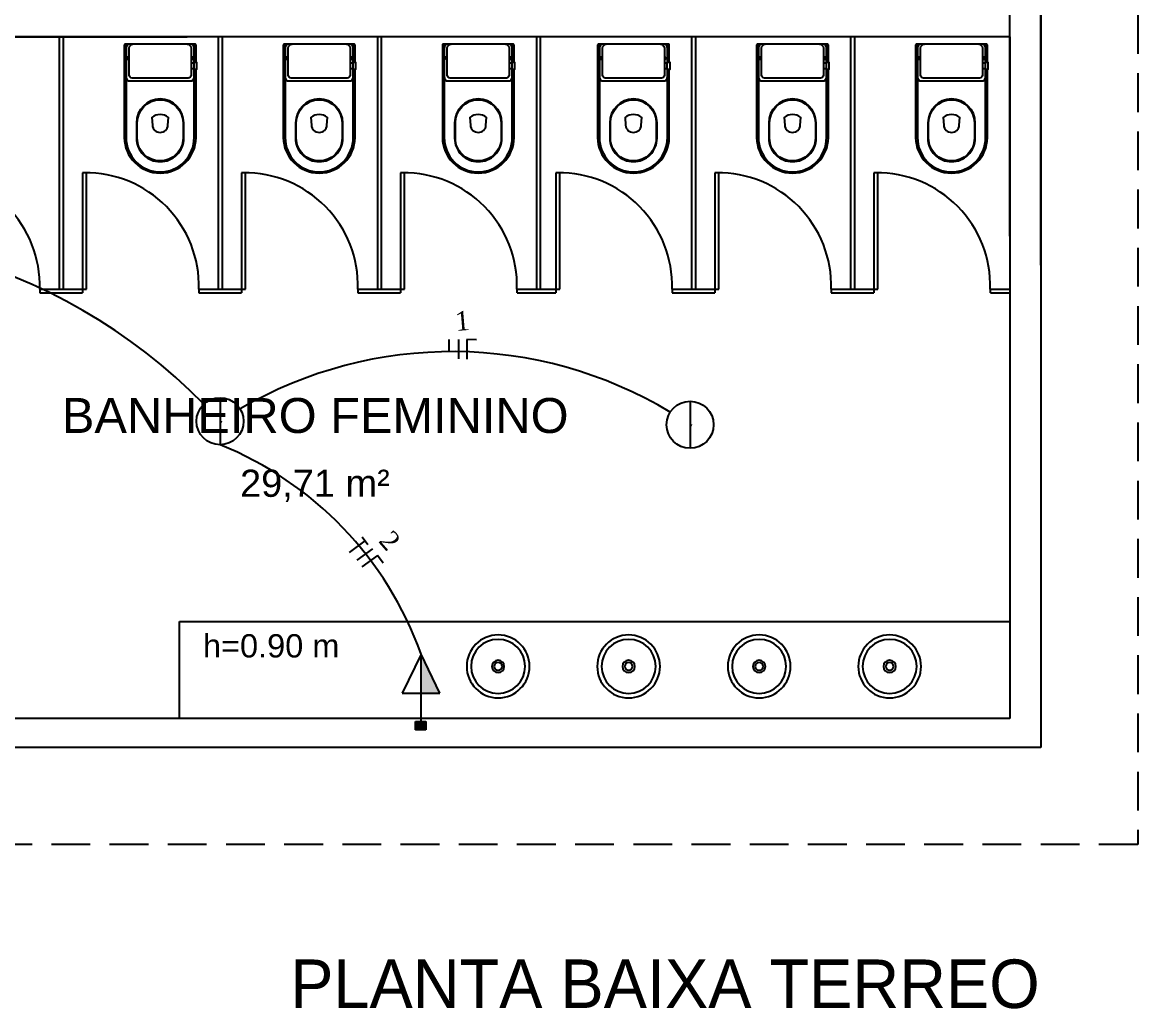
# Model space of a CAD drawing. Header units: inches. Extents: x 645122 to 645329, y 8794230 to 8794268.
# Drawn here: x 645144.23 to 645149.98, y 8794240.26 to 8794245.35 of the extents above; entities that cross this region are included whole.
import ezdxf

# ---------------------------------------------------------------- set-up
doc = ezdxf.new("R2010")
doc.units = ezdxf.units.IN
doc.header["$LTSCALE"] = 8
doc.header["$MEASUREMENT"] = 0
doc.linetypes.add('HIDDEN', pattern=[0.375, 0.25, -0.125])
for name, color, linetype in [('pena01', 8, 'Continuous'), ('pena02', 7, 'Continuous'), ('pena2', 7, 'Continuous'), ('pena3', 2, 'Continuous'), ('SAN', 7, 'Continuous'), ('SANFINAL', 1, 'Continuous')]:
    doc.layers.add(name, color=color, linetype=linetype)
doc.styles.add('ARIAL', font='arial.ttf', dxfattribs={"height": 36})
doc.styles.add('rocha', font='times.ttf')

msp = doc.modelspace()

# ---------------------------------------------------------------- hatches: boundary and pattern name
at = {"layer": 'pena2'}
h = msp.add_hatch(color=2, dxfattribs=at)
h.paths.add_polyline_path([(645146.3602, 8794241.9396), (645146.2887, 8794242.0886), (645146.2887, 8794241.9396)])
h.paths.add_polyline_path([(645146.3852, 8794241.8876), (645146.3602, 8794241.9396), (645146.2887, 8794241.9396), (645146.2887, 8794241.8876)])
at = {"layer": 'pena3', "linetype": 'Continuous'}
h = msp.add_hatch(dxfattribs=at)
h.set_pattern_fill('ANSI31', color=256, scale=0.04027, angle=990, style=0)
h.set_pattern_definition([(315, (645172.269464, 8794231.061381), (0.0035593644, 0.0035593644), [])])
h.paths.add_polyline_path([(645146.3138, 8794241.7422), (645146.3138, 8794241.6999), (645146.2603, 8794241.6999), (645146.2603, 8794241.7422)])

# ---------------------------------------------------------------- linework, layer by layer
at = {"layer": 'Defpoints', "color": 0, "linetype": 'ByBlock'}
for p in [(645144.7618, 8794245.2336), (645144.7618, 8794245.2336), (645145.5818, 8794245.2336), (645146.4018, 8794245.2336), (645147.2018, 8794245.2336, 0.1331), (645147.2018, 8794245.2336, 0.1331), (645148.0218, 8794245.2336, 0.1331), (645148.8418, 8794245.2336, 0.1331), (645144.9102, 8794244.5686), (645144.9102, 8794244.5686), (645145.7302, 8794244.5686), (645146.5502, 8794244.5686), (645147.3502, 8794244.5686, 0.1331), (645147.3502, 8794244.5686, 0.1331), (645148.1702, 8794244.5686, 0.1331), (645148.9902, 8794244.5686, 0.1331)]:
    msp.add_point(p, dxfattribs=at)
at = {"layer": 'pena01', "color": 8, "linetype": 'HIDDEN', "ltscale": 0.1}
for p, q in [((645149.9833, 8794249.5833, 0.1331), (645149.9833, 8794241.1083, 0.1331)), ((645149.9833, 8794241.1083, 0.1331), (645138.7333, 8794241.1083, 0.1331))]:
    msp.add_line(p, q, dxfattribs=at)
at = {"layer": 'pena01', "color": 8}
for p, q in [((645149.4833, 8794244.0933, 0.1331), (645149.4833, 8794249.0833, 0.1331)), ((645149.3233, 8794244.2433, 0.1331), (645149.3233, 8794248.9333, 0.1331)), ((645149.4833, 8794245.4208, 0.1331), (645149.4833, 8794241.6083, 0.1331)), ((645140.8833, 8794245.2708), (645145.0833, 8794245.2708)), ((645146.8833, 8794245.2708), (645140.8833, 8794245.2708)), ((645140.8833, 8794245.2708), (645144.9333, 8794245.2708)), ((645144.9333, 8794245.2708), (645140.8833, 8794245.2708)), ((645144.4233, 8794245.2708, -0.1331), (645144.4233, 8794243.9708, -0.1331)), ((645144.4233, 8794245.2708, -0.1331), (645144.4233, 8794243.9708, -0.1331)), ((645144.4233, 8794245.2708, -0.1331), (645144.4233, 8794243.9708, -0.1331)), ((645144.4233, 8794245.2708, -0.1331), (645144.4233, 8794243.9708, -0.1331)), ((645144.4233, 8794245.2708, -0.1331), (645144.4233, 8794243.9708, -0.1331)), ((645144.4233, 8794245.2708, -0.1331), (645144.4233, 8794243.9708, -0.1331)), ((645144.4433, 8794245.2708, -0.1331), (645144.4433, 8794243.9708, -0.1331)), ((645144.4433, 8794245.2708, -0.1331), (645144.4433, 8794243.9708, -0.1331)), ((645144.4433, 8794245.2708, -0.1331), (645144.4433, 8794243.9708, -0.1331)), ((645144.4433, 8794245.2708, -0.1331), (645144.4433, 8794243.9708, -0.1331)), ((645144.4433, 8794245.2708, -0.1331), (645144.4433, 8794243.9708, -0.1331)), ((645144.4433, 8794245.2708, -0.1331), (645144.4433, 8794243.9708, -0.1331)), ((645147.0433, 8794245.2708), (645145.0833, 8794245.2708)), ((645149.3233, 8794245.2708), (645145.0833, 8794245.2708)), ((645145.2433, 8794245.2708, -0.1331), (645145.2433, 8794243.9708, -0.1331)), ((645145.2433, 8794245.2708, -0.1331), (645145.2433, 8794243.9708, -0.1331)), ((645145.2433, 8794245.2708, -0.1331), (645145.2433, 8794243.9708, -0.1331)), ((645145.2633, 8794245.2708, -0.1331), (645145.2633, 8794243.9708, -0.1331)), ((645145.2633, 8794245.2708, -0.1331), (645145.2633, 8794243.9708, -0.1331)), ((645145.2633, 8794245.2708, -0.1331), (645145.2633, 8794243.9708, -0.1331)), ((645146.0633, 8794245.2708, -0.1331), (645146.0633, 8794243.9708, -0.1331)), ((645146.0633, 8794245.2708, -0.1331), (645146.0633, 8794243.9708, -0.1331)), ((645146.0633, 8794245.2708, -0.1331), (645146.0633, 8794243.9708, -0.1331)), ((645146.0633, 8794245.2708, -0.1331), (645146.0633, 8794243.9708, -0.1331)), ((645146.0633, 8794245.2708, -0.1331), (645146.0633, 8794243.9708, -0.1331)), ((645146.0633, 8794245.2708, -0.1331), (645146.0633, 8794243.9708, -0.1331)), ((645146.0833, 8794245.2708, -0.1331), (645146.0833, 8794243.9708, -0.1331)), ((645146.0833, 8794245.2708, -0.1331), (645146.0833, 8794243.9708, -0.1331)), ((645146.0833, 8794245.2708, -0.1331), (645146.0833, 8794243.9708, -0.1331)), ((645146.0833, 8794245.2708, -0.1331), (645146.0833, 8794243.9708, -0.1331)), ((645146.0833, 8794245.2708, -0.1331), (645146.0833, 8794243.9708, -0.1331)), ((645146.0833, 8794245.2708, -0.1331), (645146.0833, 8794243.9708, -0.1331)), ((645146.8833, 8794245.2708, -0.1331), (645146.8833, 8794243.9708, -0.1331)), ((645146.8833, 8794245.2708, -0.1331), (645146.8833, 8794243.9708, -0.1331)), ((645146.8833, 8794245.2708, -0.1331), (645146.8833, 8794243.9708, -0.1331)), ((645146.8833, 8794245.2708, -0.1331), (645146.8833, 8794243.9708, -0.1331)), ((645146.8833, 8794245.2708, -0.1331), (645146.8833, 8794243.9708, -0.1331)), ((645146.8833, 8794245.2708, -0.1331), (645146.8833, 8794243.9708, -0.1331)), ((645146.9033, 8794245.2708, -0.1331), (645146.9033, 8794243.9708, -0.1331)), ((645146.9033, 8794245.2708, -0.1331), (645146.9033, 8794243.9708, -0.1331)), ((645146.9033, 8794245.2708, -0.1331), (645146.9033, 8794243.9708, -0.1331)), ((645146.9033, 8794245.2708, -0.1331), (645146.9033, 8794243.9708, -0.1331)), ((645146.9033, 8794245.2708, -0.1331), (645146.9033, 8794243.9708, -0.1331)), ((645146.9033, 8794245.2708, -0.1331), (645146.9033, 8794243.9708, -0.1331)), ((645147.6833, 8794245.2708), (645147.6833, 8794243.9708)), ((645147.7033, 8794245.2708), (645147.7033, 8794243.9708)), ((645147.7033, 8794245.2708), (645147.7033, 8794243.9708)), ((645147.7033, 8794245.2708), (645147.7033, 8794243.9708)), ((645148.5033, 8794245.2708), (645148.5033, 8794243.9708)), ((645148.5033, 8794245.2708), (645148.5033, 8794243.9708)), ((645148.5033, 8794245.2708), (645148.5033, 8794243.9708)), ((645148.5033, 8794245.2708), (645148.5033, 8794243.9708)), ((645148.5033, 8794245.2708), (645148.5033, 8794243.9708)), ((645148.5033, 8794245.2708), (645148.5033, 8794243.9708)), ((645148.5233, 8794245.2708), (645148.5233, 8794243.9708)), ((645148.5233, 8794245.2708), (645148.5233, 8794243.9708)), ((645148.5233, 8794245.2708), (645148.5233, 8794243.9708)), ((645148.5233, 8794245.2708), (645148.5233, 8794243.9708)), ((645148.5233, 8794245.2708), (645148.5233, 8794243.9708)), ((645148.5233, 8794245.2708), (645148.5233, 8794243.9708)), ((645149.3233, 8794245.2708, 0.1331), (645149.3233, 8794241.7583, 0.1331)), ((645144.5633, 8794244.5708), (645144.5433, 8794244.5708)), ((645144.5433, 8794244.5708), (645144.5433, 8794243.9708)), ((645144.5633, 8794244.5708), (645144.5433, 8794244.5708)), ((645144.5433, 8794244.5708), (645144.5433, 8794243.9708)), ((645144.5633, 8794243.9708), (645144.5633, 8794244.5708)), ((645144.5633, 8794243.9708), (645144.5633, 8794244.5708)), ((645145.3833, 8794244.5708), (645145.3633, 8794244.5708)), ((645145.3633, 8794244.5708), (645145.3633, 8794243.9708)), ((645145.3833, 8794243.9708), (645145.3833, 8794244.5708)), ((645146.2033, 8794244.5708), (645146.1833, 8794244.5708)), ((645146.1833, 8794244.5708), (645146.1833, 8794243.9708)), ((645146.2033, 8794243.9708), (645146.2033, 8794244.5708)), ((645147.0033, 8794244.5708, 0.1331), (645146.9833, 8794244.5708, 0.1331)), ((645146.9833, 8794244.5708, 0.1331), (645146.9833, 8794243.9708, 0.1331)), ((645147.0033, 8794244.5708, 0.1331), (645146.9833, 8794244.5708, 0.1331)), ((645146.9833, 8794244.5708, 0.1331), (645146.9833, 8794243.9708, 0.1331)), ((645147.0033, 8794243.9708, 0.1331), (645147.0033, 8794244.5708, 0.1331)), ((645147.0033, 8794243.9708, 0.1331), (645147.0033, 8794244.5708, 0.1331)), ((645147.8233, 8794244.5708, 0.1331), (645147.8033, 8794244.5708, 0.1331)), ((645147.8033, 8794244.5708, 0.1331), (645147.8033, 8794243.9708, 0.1331)), ((645147.8233, 8794243.9708, 0.1331), (645147.8233, 8794244.5708, 0.1331)), ((645148.6433, 8794244.5708, 0.1331), (645148.6233, 8794244.5708, 0.1331)), ((645148.6233, 8794244.5708, 0.1331), (645148.6233, 8794243.9708, 0.1331)), ((645148.6433, 8794243.9708, 0.1331), (645148.6433, 8794244.5708, 0.1331)), ((645144.3233, 8794243.9708), (645144.5633, 8794243.9708)), ((645144.3233, 8794243.9708), (645144.4233, 8794243.9708)), ((645144.3233, 8794243.9708, -0.1331), (645144.3233, 8794243.9508, -0.1331)), ((645144.3233, 8794243.9508), (645144.5433, 8794243.9508)), ((645144.3233, 8794243.9508), (645144.4233, 8794243.9508)), ((645144.4233, 8794243.9708), (645144.5433, 8794243.9708)), ((645144.4233, 8794243.9708), (645144.5433, 8794243.9708)), ((645144.4233, 8794243.9508), (645144.5433, 8794243.9508)), ((645144.4233, 8794243.9508), (645144.5433, 8794243.9508)), ((645144.5433, 8794243.9708), (645144.5633, 8794243.9708)), ((645144.5433, 8794243.9708, -0.1331), (645144.5433, 8794243.9508, -0.1331)), ((645144.5433, 8794243.9708), (645144.5633, 8794243.9708)), ((645144.5433, 8794243.9708, -0.1331), (645144.5433, 8794243.9508, -0.1331)), ((645145.1433, 8794243.9708), (645145.3833, 8794243.9708)), ((645145.1433, 8794243.9708), (645145.2433, 8794243.9708)), ((645145.1433, 8794243.9708, -0.1331), (645145.1433, 8794243.9508, -0.1331)), ((645145.1433, 8794243.9508), (645145.3633, 8794243.9508)), ((645145.1433, 8794243.9508), (645145.2433, 8794243.9508)), ((645145.2433, 8794243.9708), (645145.3633, 8794243.9708)), ((645145.2433, 8794243.9508), (645145.3633, 8794243.9508)), ((645145.3633, 8794243.9708), (645145.3833, 8794243.9708)), ((645145.3633, 8794243.9708, -0.1331), (645145.3633, 8794243.9508, -0.1331)), ((645145.9633, 8794243.9708), (645146.2033, 8794243.9708)), ((645145.9633, 8794243.9708), (645146.0633, 8794243.9708)), ((645145.9633, 8794243.9708, -0.1331), (645145.9633, 8794243.9508, -0.1331)), ((645145.9633, 8794243.9508), (645146.1833, 8794243.9508)), ((645145.9633, 8794243.9508), (645146.0633, 8794243.9508)), ((645146.0633, 8794243.9708), (645146.1833, 8794243.9708)), ((645146.0633, 8794243.9508), (645146.1833, 8794243.9508)), ((645146.1833, 8794243.9708), (645146.2033, 8794243.9708)), ((645146.1833, 8794243.9708, -0.1331), (645146.1833, 8794243.9508, -0.1331)), ((645146.7833, 8794243.9708), (645146.7833, 8794243.9508)), ((645146.7841, 8794243.9708), (645146.8833, 8794243.9708)), ((645146.7841, 8794243.9508), (645146.8833, 8794243.9508)), ((645146.8633, 8794243.9708, 0.1331), (645146.9833, 8794243.9708, 0.1331)), ((645146.8633, 8794243.9708, 0.1331), (645146.9833, 8794243.9708, 0.1331)), ((645146.8633, 8794243.9508, 0.1331), (645146.9833, 8794243.9508, 0.1331)), ((645146.8633, 8794243.9508, 0.1331), (645146.9833, 8794243.9508, 0.1331)), ((645146.8833, 8794243.9708, 0.1331), (645147.0033, 8794243.9708, 0.1331)), ((645146.8833, 8794243.9508, 0.1331), (645146.9833, 8794243.9508, 0.1331)), ((645146.9833, 8794243.9708, 0.1331), (645147.0033, 8794243.9708, 0.1331)), ((645146.9833, 8794243.9708), (645146.9833, 8794243.9508)), ((645146.9833, 8794243.9708, 0.1331), (645147.0033, 8794243.9708, 0.1331)), ((645146.9833, 8794243.9708), (645146.9833, 8794243.9508)), ((645147.5833, 8794243.9708, 0.1331), (645147.8233, 8794243.9708, 0.1331)), ((645147.5833, 8794243.9708, 0.1331), (645147.6833, 8794243.9708, 0.1331)), ((645147.5833, 8794243.9708), (645147.5833, 8794243.9508)), ((645147.5833, 8794243.9508, 0.1331), (645147.8033, 8794243.9508, 0.1331)), ((645147.5833, 8794243.9508, 0.1331), (645147.6833, 8794243.9508, 0.1331)), ((645147.6833, 8794243.9708, 0.1331), (645147.8033, 8794243.9708, 0.1331)), ((645147.6833, 8794243.9508, 0.1331), (645147.8033, 8794243.9508, 0.1331)), ((645147.8033, 8794243.9708, 0.1331), (645147.8233, 8794243.9708, 0.1331)), ((645147.8033, 8794243.9708), (645147.8033, 8794243.9508)), ((645148.4033, 8794243.9708, 0.1331), (645148.6433, 8794243.9708, 0.1331)), ((645148.4033, 8794243.9708, 0.1331), (645148.5033, 8794243.9708, 0.1331)), ((645148.4033, 8794243.9708), (645148.4033, 8794243.9508)), ((645148.4033, 8794243.9508, 0.1331), (645148.6233, 8794243.9508, 0.1331)), ((645148.4033, 8794243.9508, 0.1331), (645148.5033, 8794243.9508, 0.1331)), ((645148.5033, 8794243.9708, 0.1331), (645148.6233, 8794243.9708, 0.1331)), ((645148.5033, 8794243.9508, 0.1331), (645148.6233, 8794243.9508, 0.1331)), ((645148.6233, 8794243.9708, 0.1331), (645148.6433, 8794243.9708, 0.1331)), ((645148.6233, 8794243.9708), (645148.6233, 8794243.9508)), ((645149.2233, 8794243.9708, 0.1331), (645149.2233, 8794243.9508, 0.1331)), ((645149.2241, 8794243.9708, 0.1331), (645149.3233, 8794243.9708, 0.1331)), ((645149.2241, 8794243.9508, 0.1331), (645149.3233, 8794243.9508, 0.1331)), ((645145.0426, 8794241.7583), (645145.0426, 8794242.2583)), ((645145.0426, 8794242.2583), (645149.3233, 8794242.2583)), ((645149.3233, 8794242.2583), (645149.3233, 8794241.7583)), ((645146.8833, 8794241.7583), (645140.8833, 8794241.7583)), ((645149.3233, 8794241.7583), (645140.8833, 8794241.7583)), ((645147.0433, 8794241.6083), (645140.7333, 8794241.6083)), ((645146.8833, 8794241.6083), (645140.8833, 8794241.6083)), ((645149.4833, 8794241.6083, 0.1331), (645143.1733, 8794241.6083, 0.1331))]:
    msp.add_line(p, q, dxfattribs=at)
for centre in [(645143.7383, 8794243.9856), (645144.5583, 8794243.9856), (645144.5583, 8794243.9856), (645145.3783, 8794243.9856), (645146.1983, 8794243.9856), (645146.9983, 8794243.9856, 0.1331), (645146.9983, 8794243.9856, 0.1331), (645147.8183, 8794243.9856, 0.1331), (645148.6383, 8794243.9856, 0.1331)]:
    msp.add_arc(centre, 0.5852, 358.54751, 90.48956, dxfattribs=at)
at = {"layer": 'pena02'}
for centre in [(645143.8803, 8794239.2406), (645146.3036, 8794239.2225)]:
    msp.add_arc(centre, 4.2743, 71.15286, 71.27884, dxfattribs=at)
at = {"layer": 'pena2'}
for p, q in [((645146.4324, 8794243.7107), (645146.4321, 8794243.6484)), ((645146.4824, 8794243.7105), (645146.4819, 8794243.6105)), ((645146.5249, 8794243.7103), (645146.5244, 8794243.6103)), ((645146.5749, 8794243.7101), (645146.5249, 8794243.7103)), ((645146.014, 8794242.6527), (645145.9845, 8794242.693)), ((645145.9994, 8794242.6729), (645145.9188, 8794242.6137)), ((645146.0386, 8794242.6323), (645145.9579, 8794242.5732)), ((645146.0637, 8794242.5981), (645145.9831, 8794242.5389)), ((645146.0933, 8794242.5577), (645146.0637, 8794242.5981))]:
    msp.add_line(p, q, dxfattribs=at)
for centre, radius, start, end in [((645143.0956, 8794241.3463), 2.9024, 44.41899, 106.38177), ((645146.4504, 8794241.4734), 2.1751, 58.92818, 120.21806), ((645144.5701, 8794241.476), 1.8248, 19.64009, 68.05018)]:
    msp.add_arc(centre, radius, start, end, dxfattribs=at)
at = {"layer": 'pena3'}
for p, q in [((645145.2522, 8794243.411), (645145.2522, 8794243.1686)), ((645147.6755, 8794243.393), (645147.6755, 8794243.1505)), ((645146.2885, 8794242.089), (645146.1919, 8794241.8876)), ((645146.3852, 8794241.8876), (645146.2885, 8794242.089)), ((645146.2885, 8794242.089), (645146.2885, 8794242.089)), ((645146.2887, 8794241.7443), (645146.2887, 8794242.0878)), ((645146.1919, 8794241.8876), (645146.3852, 8794241.8876)), ((645146.2603, 8794241.7422), (645146.3138, 8794241.7422)), ((645146.2603, 8794241.6999), (645146.2603, 8794241.7422)), ((645146.2887, 8794241.7443), (645146.2887, 8794241.7443)), ((645146.3138, 8794241.7422), (645146.3138, 8794241.6999)), ((645146.3138, 8794241.6999), (645146.2603, 8794241.6999))]:
    msp.add_line(p, q, dxfattribs=at)
for centre in [(645145.2522, 8794243.2898), (645147.6755, 8794243.2717)]:
    msp.add_circle(centre, 0.1212, dxfattribs=at)
at = {"layer": 'SAN'}
for points, elevation in [([(645144.7618, 8794245.2336, 0.329256), (645144.7585, 8794245.2298), (645144.7585, 8794244.7526, 0.412623), (645144.9435, 8794244.5686, 0.412623), (645145.1285, 8794244.7526), (645145.1285, 8794245.1041), (645145.1325, 8794245.1041), (645145.1325, 8794245.1391), (645145.1285, 8794245.1391), (645145.1285, 8794245.2298, 0.329256), (645145.1252, 8794245.2336), (645145.116, 8794245.2336), (645144.9435, 8794245.2336), (645144.7706, 8794245.2336)], 0), ([(645144.7618, 8794245.2336, 0.329256), (645144.7585, 8794245.2298), (645144.7585, 8794244.7526, 0.412623), (645144.9435, 8794244.5686, 0.412623), (645145.1285, 8794244.7526), (645145.1285, 8794245.1041), (645145.1325, 8794245.1041), (645145.1325, 8794245.1391), (645145.1285, 8794245.1391), (645145.1285, 8794245.2298, 0.329256), (645145.1252, 8794245.2336), (645145.116, 8794245.2336), (645144.9435, 8794245.2336), (645144.7706, 8794245.2336)], 0), ([(645145.5818, 8794245.2336, 0.329256), (645145.5785, 8794245.2298), (645145.5785, 8794244.7526, 0.412623), (645145.7635, 8794244.5686, 0.412623), (645145.9485, 8794244.7526), (645145.9485, 8794245.1041), (645145.9525, 8794245.1041), (645145.9525, 8794245.1391), (645145.9485, 8794245.1391), (645145.9485, 8794245.2298, 0.329256), (645145.9452, 8794245.2336), (645145.936, 8794245.2336), (645145.7635, 8794245.2336), (645145.5906, 8794245.2336)], 0), ([(645146.4018, 8794245.2336, 0.329256), (645146.3985, 8794245.2298), (645146.3985, 8794244.7526, 0.412623), (645146.5835, 8794244.5686, 0.412623), (645146.7685, 8794244.7526), (645146.7685, 8794245.1041), (645146.7725, 8794245.1041), (645146.7725, 8794245.1391), (645146.7685, 8794245.1391), (645146.7685, 8794245.2298, 0.329256), (645146.7652, 8794245.2336), (645146.756, 8794245.2336), (645146.5835, 8794245.2336), (645146.4106, 8794245.2336)], 0), ([(645147.2018, 8794245.2336, 0.329256), (645147.1985, 8794245.2298), (645147.1985, 8794244.7526, 0.412623), (645147.3835, 8794244.5686, 0.412623), (645147.5685, 8794244.7526), (645147.5685, 8794245.1041), (645147.5725, 8794245.1041), (645147.5725, 8794245.1391), (645147.5685, 8794245.1391), (645147.5685, 8794245.2298, 0.329256), (645147.5652, 8794245.2336), (645147.556, 8794245.2336), (645147.3835, 8794245.2336), (645147.2106, 8794245.2336)], 0.1331), ([(645147.2018, 8794245.2336, 0.329256), (645147.1985, 8794245.2298), (645147.1985, 8794244.7526, 0.412623), (645147.3835, 8794244.5686, 0.412623), (645147.5685, 8794244.7526), (645147.5685, 8794245.1041), (645147.5725, 8794245.1041), (645147.5725, 8794245.1391), (645147.5685, 8794245.1391), (645147.5685, 8794245.2298, 0.329256), (645147.5652, 8794245.2336), (645147.556, 8794245.2336), (645147.3835, 8794245.2336), (645147.2106, 8794245.2336)], 0.1331), ([(645148.0218, 8794245.2336, 0.329256), (645148.0185, 8794245.2298), (645148.0185, 8794244.7526, 0.412623), (645148.2035, 8794244.5686, 0.412623), (645148.3885, 8794244.7526), (645148.3885, 8794245.1041), (645148.3925, 8794245.1041), (645148.3925, 8794245.1391), (645148.3885, 8794245.1391), (645148.3885, 8794245.2298, 0.329256), (645148.3852, 8794245.2336), (645148.376, 8794245.2336), (645148.2035, 8794245.2336), (645148.0306, 8794245.2336)], 0.1331), ([(645148.8418, 8794245.2336, 0.329256), (645148.8385, 8794245.2298), (645148.8385, 8794244.7526, 0.412623), (645149.0235, 8794244.5686, 0.412623), (645149.2085, 8794244.7526), (645149.2085, 8794245.1041), (645149.2125, 8794245.1041), (645149.2125, 8794245.1391), (645149.2085, 8794245.1391), (645149.2085, 8794245.2298, 0.329256), (645149.2052, 8794245.2336), (645149.196, 8794245.2336), (645149.0235, 8794245.2336), (645148.8506, 8794245.2336)], 0.1331), ([(645144.9435, 8794244.6276, 0.418544), (645145.0655, 8794244.7486), (645145.0655, 8794244.8276, 0.411864), (645144.9435, 8794244.9506, 0.411864), (645144.8215, 8794244.8276), (645144.8215, 8794244.7486, 0.418544)], 0), ([(645144.9435, 8794244.6276, 0.418544), (645145.0655, 8794244.7486), (645145.0655, 8794244.8276, 0.411864), (645144.9435, 8794244.9506, 0.411864), (645144.8215, 8794244.8276), (645144.8215, 8794244.7486, 0.418544)], 0), ([(645145.7635, 8794244.6276, 0.418544), (645145.8855, 8794244.7486), (645145.8855, 8794244.8276, 0.411864), (645145.7635, 8794244.9506, 0.411864), (645145.6415, 8794244.8276), (645145.6415, 8794244.7486, 0.418544)], 0), ([(645146.5835, 8794244.6276, 0.418544), (645146.7055, 8794244.7486), (645146.7055, 8794244.8276, 0.411864), (645146.5835, 8794244.9506, 0.411864), (645146.4615, 8794244.8276), (645146.4615, 8794244.7486, 0.418544)], 0), ([(645147.3835, 8794244.6276, 0.418544), (645147.5055, 8794244.7486), (645147.5055, 8794244.8276, 0.411864), (645147.3835, 8794244.9506, 0.411864), (645147.2615, 8794244.8276), (645147.2615, 8794244.7486, 0.418544)], 0.1331), ([(645147.3835, 8794244.6276, 0.418544), (645147.5055, 8794244.7486), (645147.5055, 8794244.8276, 0.411864), (645147.3835, 8794244.9506, 0.411864), (645147.2615, 8794244.8276), (645147.2615, 8794244.7486, 0.418544)], 0.1331), ([(645148.2035, 8794244.6276, 0.418544), (645148.3255, 8794244.7486), (645148.3255, 8794244.8276, 0.411864), (645148.2035, 8794244.9506, 0.411864), (645148.0815, 8794244.8276), (645148.0815, 8794244.7486, 0.418544)], 0.1331), ([(645149.0235, 8794244.6276, 0.418544), (645149.1455, 8794244.7486), (645149.1455, 8794244.8276, 0.411864), (645149.0235, 8794244.9506, 0.411864), (645148.9015, 8794244.8276), (645148.9015, 8794244.7486, 0.418544)], 0.1331), ([(645144.9435, 8794244.7786, 0.428571), (645144.9835, 8794244.8156), (645144.9865, 8794244.8556, 0.16754), (645144.9435, 8794244.8706, 0.16754), (645144.9005, 8794244.8556), (645144.9035, 8794244.8156, 0.428571)], 0), ([(645144.9435, 8794244.7786, 0.428571), (645144.9835, 8794244.8156), (645144.9865, 8794244.8556, 0.16754), (645144.9435, 8794244.8706, 0.16754), (645144.9005, 8794244.8556), (645144.9035, 8794244.8156, 0.428571)], 0), ([(645145.7635, 8794244.7786, 0.428571), (645145.8035, 8794244.8156), (645145.8065, 8794244.8556, 0.16754), (645145.7635, 8794244.8706, 0.16754), (645145.7205, 8794244.8556), (645145.7235, 8794244.8156, 0.428571)], 0), ([(645146.5835, 8794244.7786, 0.428571), (645146.6235, 8794244.8156), (645146.6265, 8794244.8556, 0.16754), (645146.5835, 8794244.8706, 0.16754), (645146.5405, 8794244.8556), (645146.5435, 8794244.8156, 0.428571)], 0), ([(645147.3835, 8794244.7786, 0.428571), (645147.4235, 8794244.8156), (645147.4265, 8794244.8556, 0.16754), (645147.3835, 8794244.8706, 0.16754), (645147.3405, 8794244.8556), (645147.3435, 8794244.8156, 0.428571)], 0.1331), ([(645147.3835, 8794244.7786, 0.428571), (645147.4235, 8794244.8156), (645147.4265, 8794244.8556, 0.16754), (645147.3835, 8794244.8706, 0.16754), (645147.3405, 8794244.8556), (645147.3435, 8794244.8156, 0.428571)], 0.1331), ([(645148.2035, 8794244.7786, 0.428571), (645148.2435, 8794244.8156), (645148.2465, 8794244.8556, 0.16754), (645148.2035, 8794244.8706, 0.16754), (645148.1605, 8794244.8556), (645148.1635, 8794244.8156, 0.428571)], 0.1331), ([(645149.0235, 8794244.7786, 0.428571), (645149.0635, 8794244.8156), (645149.0665, 8794244.8556, 0.16754), (645149.0235, 8794244.8706, 0.16754), (645148.9805, 8794244.8556), (645148.9835, 8794244.8156, 0.428571)], 0.1331)]:
    msp.add_lwpolyline(points, format="xyb", close=True, dxfattribs=dict(at, elevation=elevation))
for points, elevation in [([(645144.7885, 8794245.2336, 0.436499), (645144.7685, 8794245.2136), (645144.7685, 8794245.0636, 0.438636), (645144.7885, 8794245.0436), (645144.9435, 8794245.0436), (645145.0985, 8794245.0436, 0.438636), (645145.1185, 8794245.0636), (645145.1185, 8794245.1041, 0.462949)], 0), ([(645144.7885, 8794245.2336, 0.436499), (645144.7685, 8794245.2136), (645144.7685, 8794245.0636, 0.438636), (645144.7885, 8794245.0436), (645144.9435, 8794245.0436), (645145.0985, 8794245.0436, 0.438636), (645145.1185, 8794245.0636), (645145.1185, 8794245.1041, 0.462949)], 0), ([(645145.1185, 8794245.1391), (645145.1185, 8794245.2136, 0.436499), (645145.0985, 8794245.2336)], 0), ([(645145.1185, 8794245.1391), (645145.1185, 8794245.2136, 0.436499), (645145.0985, 8794245.2336)], 0), ([(645145.6085, 8794245.2336, 0.436499), (645145.5885, 8794245.2136), (645145.5885, 8794245.0636, 0.438636), (645145.6085, 8794245.0436), (645145.7635, 8794245.0436), (645145.9185, 8794245.0436, 0.438636), (645145.9385, 8794245.0636), (645145.9385, 8794245.1041, 0.462949)], 0), ([(645145.9385, 8794245.1391), (645145.9385, 8794245.2136, 0.436499), (645145.9185, 8794245.2336)], 0), ([(645146.4285, 8794245.2336, 0.436499), (645146.4085, 8794245.2136), (645146.4085, 8794245.0636, 0.438636), (645146.4285, 8794245.0436), (645146.5835, 8794245.0436), (645146.7385, 8794245.0436, 0.438636), (645146.7585, 8794245.0636), (645146.7585, 8794245.1041, 0.462949)], 0), ([(645146.7585, 8794245.1391), (645146.7585, 8794245.2136, 0.436499), (645146.7385, 8794245.2336)], 0), ([(645147.2285, 8794245.2336, 0.436499), (645147.2085, 8794245.2136), (645147.2085, 8794245.0636, 0.438636), (645147.2285, 8794245.0436), (645147.3835, 8794245.0436), (645147.5385, 8794245.0436, 0.438636), (645147.5585, 8794245.0636), (645147.5585, 8794245.1041, 0.462949)], 0.1331), ([(645147.2285, 8794245.2336, 0.436499), (645147.2085, 8794245.2136), (645147.2085, 8794245.0636, 0.438636), (645147.2285, 8794245.0436), (645147.3835, 8794245.0436), (645147.5385, 8794245.0436, 0.438636), (645147.5585, 8794245.0636), (645147.5585, 8794245.1041, 0.462949)], 0.1331), ([(645147.5585, 8794245.1391), (645147.5585, 8794245.2136, 0.436499), (645147.5385, 8794245.2336)], 0.1331), ([(645147.5585, 8794245.1391), (645147.5585, 8794245.2136, 0.436499), (645147.5385, 8794245.2336)], 0.1331), ([(645148.0485, 8794245.2336, 0.436499), (645148.0285, 8794245.2136), (645148.0285, 8794245.0636, 0.438636), (645148.0485, 8794245.0436), (645148.2035, 8794245.0436), (645148.3585, 8794245.0436, 0.438636), (645148.3785, 8794245.0636), (645148.3785, 8794245.1041, 0.462949)], 0.1331), ([(645148.3785, 8794245.1391), (645148.3785, 8794245.2136, 0.436499), (645148.3585, 8794245.2336)], 0.1331), ([(645148.8685, 8794245.2336, 0.436499), (645148.8485, 8794245.2136), (645148.8485, 8794245.0636, 0.438636), (645148.8685, 8794245.0436), (645149.0235, 8794245.0436), (645149.1785, 8794245.0436, 0.438636), (645149.1985, 8794245.0636), (645149.1985, 8794245.1041, 0.462949)], 0.1331), ([(645149.1985, 8794245.1391), (645149.1985, 8794245.2136, 0.436499), (645149.1785, 8794245.2336)], 0.1331)]:
    msp.add_lwpolyline(points, format="xyb", dxfattribs=dict(at, elevation=elevation))
at = {"layer": 'SAN', "extrusion": (0, 0, -1)}
for centre, major_axis in [((645146.6859, 8794242.0261), (-0.1146, 0.1146)), ((645147.3588, 8794242.0261), (-0.1146, 0.1146)), ((645147.3588, 8794242.0261), (-0.1146, 0.1146)), ((645147.3588, 8794242.0261), (-0.1146, 0.1146)), ((645148.0317, 8794242.0261), (-0.1146, 0.1146)), ((645148.0317, 8794242.0261), (-0.1146, 0.1146)), ((645148.7045, 8794242.0261), (-0.1146, 0.1146)), ((645146.6859, 8794242.0261), (-0.0226, 0.0226)), ((645147.3588, 8794242.0261), (-0.0226, 0.0226)), ((645147.3588, 8794242.0261), (-0.0226, 0.0226)), ((645147.3588, 8794242.0261), (-0.0226, 0.0226)), ((645148.0317, 8794242.0261), (-0.0226, 0.0226)), ((645148.0317, 8794242.0261), (-0.0226, 0.0226)), ((645148.7045, 8794242.0261), (-0.0226, 0.0226))]:
    msp.add_ellipse(centre, major_axis=major_axis, ratio=1, start_param=3.926991, end_param=10.210176, dxfattribs=at)
at = {"layer": 'SANFINAL'}
for points, elevation in [([(645144.7685, 8794245.2151), (645144.7685, 8794245.2312, -0.407321), (645144.7706, 8794245.2336, -0.407321)], 0), ([(645144.7685, 8794245.2151), (645144.7685, 8794245.2312, -0.407321), (645144.7706, 8794245.2336, -0.407321)], 0), ([(645145.0835, 8794245.2336, -0.324141), (645145.1035, 8794245.2136), (645145.1035, 8794245.0736, -0.333333), (645145.0885, 8794245.0586), (645144.9435, 8794245.0586), (645144.7985, 8794245.0586, -0.333333), (645144.7835, 8794245.0736), (645144.7835, 8794245.2136, -0.324141), (645144.8035, 8794245.2336, -0.324141)], 0), ([(645145.0835, 8794245.2336, -0.324141), (645145.1035, 8794245.2136), (645145.1035, 8794245.0736, -0.333333), (645145.0885, 8794245.0586), (645144.9435, 8794245.0586), (645144.7985, 8794245.0586, -0.333333), (645144.7835, 8794245.0736), (645144.7835, 8794245.2136, -0.324141), (645144.8035, 8794245.2336, -0.324141)], 0), ([(645145.1185, 8794245.2136), (645145.1185, 8794245.2312, 0.407321), (645145.1165, 8794245.2336)], 0), ([(645145.1185, 8794245.2136), (645145.1185, 8794245.2312, 0.407321), (645145.1165, 8794245.2336)], 0), ([(645145.5885, 8794245.2151), (645145.5885, 8794245.2312, -0.407321), (645145.5906, 8794245.2336, -0.407321)], 0), ([(645145.9035, 8794245.2336, -0.324141), (645145.9235, 8794245.2136), (645145.9235, 8794245.0736, -0.333333), (645145.9085, 8794245.0586), (645145.7635, 8794245.0586), (645145.6185, 8794245.0586, -0.333333), (645145.6035, 8794245.0736), (645145.6035, 8794245.2136, -0.324141), (645145.6235, 8794245.2336, -0.324141)], 0), ([(645145.9385, 8794245.2136), (645145.9385, 8794245.2312, 0.407321), (645145.9365, 8794245.2336)], 0), ([(645146.4085, 8794245.2151), (645146.4085, 8794245.2312, -0.407321), (645146.4106, 8794245.2336, -0.407321)], 0), ([(645146.7235, 8794245.2336, -0.324141), (645146.7435, 8794245.2136), (645146.7435, 8794245.0736, -0.333333), (645146.7285, 8794245.0586), (645146.5835, 8794245.0586), (645146.4385, 8794245.0586, -0.333333), (645146.4235, 8794245.0736), (645146.4235, 8794245.2136, -0.324141), (645146.4435, 8794245.2336, -0.324141)], 0), ([(645146.7585, 8794245.2136), (645146.7585, 8794245.2312, 0.407321), (645146.7565, 8794245.2336)], 0), ([(645147.2085, 8794245.2151), (645147.2085, 8794245.2312, -0.407321), (645147.2106, 8794245.2336, -0.407321)], 0.1331), ([(645147.2085, 8794245.2151), (645147.2085, 8794245.2312, -0.407321), (645147.2106, 8794245.2336, -0.407321)], 0.1331), ([(645147.5235, 8794245.2336, -0.324141), (645147.5435, 8794245.2136), (645147.5435, 8794245.0736, -0.333333), (645147.5285, 8794245.0586), (645147.3835, 8794245.0586), (645147.2385, 8794245.0586, -0.333333), (645147.2235, 8794245.0736), (645147.2235, 8794245.2136, -0.324141), (645147.2435, 8794245.2336, -0.324141)], 0.1331), ([(645147.5235, 8794245.2336, -0.324141), (645147.5435, 8794245.2136), (645147.5435, 8794245.0736, -0.333333), (645147.5285, 8794245.0586), (645147.3835, 8794245.0586), (645147.2385, 8794245.0586, -0.333333), (645147.2235, 8794245.0736), (645147.2235, 8794245.2136, -0.324141), (645147.2435, 8794245.2336, -0.324141)], 0.1331), ([(645147.5585, 8794245.2136), (645147.5585, 8794245.2312, 0.407321), (645147.5565, 8794245.2336)], 0.1331), ([(645147.5585, 8794245.2136), (645147.5585, 8794245.2312, 0.407321), (645147.5565, 8794245.2336)], 0.1331), ([(645148.0285, 8794245.2151), (645148.0285, 8794245.2312, -0.407321), (645148.0306, 8794245.2336, -0.407321)], 0.1331), ([(645148.3435, 8794245.2336, -0.324141), (645148.3635, 8794245.2136), (645148.3635, 8794245.0736, -0.333333), (645148.3485, 8794245.0586), (645148.2035, 8794245.0586), (645148.0585, 8794245.0586, -0.333333), (645148.0435, 8794245.0736), (645148.0435, 8794245.2136, -0.324141), (645148.0635, 8794245.2336, -0.324141)], 0.1331), ([(645148.3785, 8794245.2136), (645148.3785, 8794245.2312, 0.407321), (645148.3765, 8794245.2336)], 0.1331), ([(645148.8485, 8794245.2151), (645148.8485, 8794245.2312, -0.407321), (645148.8506, 8794245.2336, -0.407321)], 0.1331), ([(645149.1635, 8794245.2336, -0.324141), (645149.1835, 8794245.2136), (645149.1835, 8794245.0736, -0.333333), (645149.1685, 8794245.0586), (645149.0235, 8794245.0586), (645148.8785, 8794245.0586, -0.333333), (645148.8635, 8794245.0736), (645148.8635, 8794245.2136, -0.324141), (645148.8835, 8794245.2336, -0.324141)], 0.1331), ([(645149.1985, 8794245.2136), (645149.1985, 8794245.2312, 0.407321), (645149.1965, 8794245.2336)], 0.1331), ([(645144.7835, 8794245.1516), (645144.7815, 8794245.1516, -0.322509), (645144.7808, 8794245.152, -0.322191), (645144.7807, 8794245.1692, -0.374703), (645144.7815, 8794245.1696), (645144.7835, 8794245.1696)], 0), ([(645144.7835, 8794245.1516), (645144.7815, 8794245.1516, -0.322509), (645144.7808, 8794245.152, -0.322191), (645144.7807, 8794245.1692, -0.374703), (645144.7815, 8794245.1696), (645144.7835, 8794245.1696)], 0), ([(645145.1035, 8794245.1696), (645145.1055, 8794245.1696, -0.374703), (645145.1063, 8794245.1692, -0.322191), (645145.1062, 8794245.152, -0.322509), (645145.1055, 8794245.1516), (645145.1035, 8794245.1516)], 0), ([(645145.1035, 8794245.1696), (645145.1055, 8794245.1696, -0.374703), (645145.1063, 8794245.1692, -0.322191), (645145.1062, 8794245.152, -0.322509), (645145.1055, 8794245.1516), (645145.1035, 8794245.1516)], 0), ([(645145.6035, 8794245.1516), (645145.6015, 8794245.1516, -0.322509), (645145.6008, 8794245.152, -0.322191), (645145.6007, 8794245.1692, -0.374703), (645145.6015, 8794245.1696), (645145.6035, 8794245.1696)], 0), ([(645145.9235, 8794245.1696), (645145.9255, 8794245.1696, -0.374703), (645145.9263, 8794245.1692, -0.322191), (645145.9262, 8794245.152, -0.322509), (645145.9255, 8794245.1516), (645145.9235, 8794245.1516)], 0), ([(645146.4235, 8794245.1516), (645146.4215, 8794245.1516, -0.322509), (645146.4208, 8794245.152, -0.322191), (645146.4207, 8794245.1692, -0.374703), (645146.4215, 8794245.1696), (645146.4235, 8794245.1696)], 0), ([(645146.7435, 8794245.1696), (645146.7455, 8794245.1696, -0.374703), (645146.7463, 8794245.1692, -0.322191), (645146.7462, 8794245.152, -0.322509), (645146.7455, 8794245.1516), (645146.7435, 8794245.1516)], 0), ([(645147.2235, 8794245.1516), (645147.2215, 8794245.1516, -0.322509), (645147.2208, 8794245.152, -0.322191), (645147.2207, 8794245.1692, -0.374703), (645147.2215, 8794245.1696), (645147.2235, 8794245.1696)], 0.1331), ([(645147.2235, 8794245.1516), (645147.2215, 8794245.1516, -0.322509), (645147.2208, 8794245.152, -0.322191), (645147.2207, 8794245.1692, -0.374703), (645147.2215, 8794245.1696), (645147.2235, 8794245.1696)], 0.1331), ([(645147.5435, 8794245.1696), (645147.5455, 8794245.1696, -0.374703), (645147.5463, 8794245.1692, -0.322191), (645147.5462, 8794245.152, -0.322509), (645147.5455, 8794245.1516), (645147.5435, 8794245.1516)], 0.1331), ([(645147.5435, 8794245.1696), (645147.5455, 8794245.1696, -0.374703), (645147.5463, 8794245.1692, -0.322191), (645147.5462, 8794245.152, -0.322509), (645147.5455, 8794245.1516), (645147.5435, 8794245.1516)], 0.1331), ([(645148.0435, 8794245.1516), (645148.0415, 8794245.1516, -0.322509), (645148.0408, 8794245.152, -0.322191), (645148.0407, 8794245.1692, -0.374703), (645148.0415, 8794245.1696), (645148.0435, 8794245.1696)], 0.1331), ([(645148.3635, 8794245.1696), (645148.3655, 8794245.1696, -0.374703), (645148.3663, 8794245.1692, -0.322191), (645148.3662, 8794245.152, -0.322509), (645148.3655, 8794245.1516), (645148.3635, 8794245.1516)], 0.1331), ([(645148.8635, 8794245.1516), (645148.8615, 8794245.1516, -0.322509), (645148.8608, 8794245.152, -0.322191), (645148.8607, 8794245.1692, -0.374703), (645148.8615, 8794245.1696), (645148.8635, 8794245.1696)], 0.1331), ([(645149.1835, 8794245.1696), (645149.1855, 8794245.1696, -0.374703), (645149.1863, 8794245.1692, -0.322191), (645149.1862, 8794245.152, -0.322509), (645149.1855, 8794245.1516), (645149.1835, 8794245.1516)], 0.1331), ([(645144.7685, 8794245.062), (645144.7685, 8794244.7526, 0.416038), (645144.9435, 8794244.5746, 0.416038), (645145.1185, 8794244.7526), (645145.1185, 8794245.062)], 0), ([(645144.7685, 8794245.062), (645144.7685, 8794244.7526, 0.416038), (645144.9435, 8794244.5746, 0.416038), (645145.1185, 8794244.7526), (645145.1185, 8794245.062)], 0), ([(645145.5885, 8794245.062), (645145.5885, 8794244.7526, 0.416038), (645145.7635, 8794244.5746, 0.416038), (645145.9385, 8794244.7526), (645145.9385, 8794245.062)], 0), ([(645146.4085, 8794245.062), (645146.4085, 8794244.7526, 0.416038), (645146.5835, 8794244.5746, 0.416038), (645146.7585, 8794244.7526), (645146.7585, 8794245.062)], 0), ([(645147.2085, 8794245.062), (645147.2085, 8794244.7526, 0.416038), (645147.3835, 8794244.5746, 0.416038), (645147.5585, 8794244.7526), (645147.5585, 8794245.062)], 0.1331), ([(645147.2085, 8794245.062), (645147.2085, 8794244.7526, 0.416038), (645147.3835, 8794244.5746, 0.416038), (645147.5585, 8794244.7526), (645147.5585, 8794245.062)], 0.1331), ([(645148.0285, 8794245.062), (645148.0285, 8794244.7526, 0.416038), (645148.2035, 8794244.5746, 0.416038), (645148.3785, 8794244.7526), (645148.3785, 8794245.062)], 0.1331), ([(645148.8485, 8794245.062), (645148.8485, 8794244.7526, 0.416038), (645149.0235, 8794244.5746, 0.416038), (645149.1985, 8794244.7526), (645149.1985, 8794245.062)], 0.1331)]:
    msp.add_lwpolyline(points, format="xyb", dxfattribs=dict(at, elevation=elevation))
for points, elevation in [([(645145.1165, 8794245.1066), (645145.1055, 8794245.1066), (645145.1055, 8794245.1366), (645145.1165, 8794245.1366)], 0), ([(645145.1165, 8794245.1066), (645145.1055, 8794245.1066), (645145.1055, 8794245.1366), (645145.1165, 8794245.1366)], 0), ([(645145.1285, 8794245.1391), (645145.1165, 8794245.1391), (645145.1165, 8794245.1041), (645145.1285, 8794245.1041)], 0), ([(645145.1285, 8794245.1391), (645145.1165, 8794245.1391), (645145.1165, 8794245.1041), (645145.1285, 8794245.1041)], 0), ([(645145.9365, 8794245.1066), (645145.9255, 8794245.1066), (645145.9255, 8794245.1366), (645145.9365, 8794245.1366)], 0), ([(645145.9485, 8794245.1391), (645145.9365, 8794245.1391), (645145.9365, 8794245.1041), (645145.9485, 8794245.1041)], 0), ([(645146.7565, 8794245.1066), (645146.7455, 8794245.1066), (645146.7455, 8794245.1366), (645146.7565, 8794245.1366)], 0), ([(645146.7685, 8794245.1391), (645146.7565, 8794245.1391), (645146.7565, 8794245.1041), (645146.7685, 8794245.1041)], 0), ([(645147.5565, 8794245.1066), (645147.5455, 8794245.1066), (645147.5455, 8794245.1366), (645147.5565, 8794245.1366)], 0.1331), ([(645147.5565, 8794245.1066), (645147.5455, 8794245.1066), (645147.5455, 8794245.1366), (645147.5565, 8794245.1366)], 0.1331), ([(645147.5685, 8794245.1391), (645147.5565, 8794245.1391), (645147.5565, 8794245.1041), (645147.5685, 8794245.1041)], 0.1331), ([(645147.5685, 8794245.1391), (645147.5565, 8794245.1391), (645147.5565, 8794245.1041), (645147.5685, 8794245.1041)], 0.1331), ([(645148.3765, 8794245.1066), (645148.3655, 8794245.1066), (645148.3655, 8794245.1366), (645148.3765, 8794245.1366)], 0.1331), ([(645148.3885, 8794245.1391), (645148.3765, 8794245.1391), (645148.3765, 8794245.1041), (645148.3885, 8794245.1041)], 0.1331), ([(645149.1965, 8794245.1066), (645149.1855, 8794245.1066), (645149.1855, 8794245.1366), (645149.1965, 8794245.1366)], 0.1331), ([(645149.2085, 8794245.1391), (645149.1965, 8794245.1391), (645149.1965, 8794245.1041), (645149.2085, 8794245.1041)], 0.1331)]:
    msp.add_lwpolyline(points, dxfattribs=dict(at, elevation=elevation))
for points, elevation in [([(645144.9435, 8794244.6316, -0.418677), (645144.8255, 8794244.7486), (645144.8255, 8794244.8276, -0.411784), (645144.9435, 8794244.9466, -0.411784), (645145.0615, 8794244.8276), (645145.0615, 8794244.7486, -0.418677)], 0), ([(645144.9435, 8794244.6316, -0.418677), (645144.8255, 8794244.7486), (645144.8255, 8794244.8276, -0.411784), (645144.9435, 8794244.9466, -0.411784), (645145.0615, 8794244.8276), (645145.0615, 8794244.7486, -0.418677)], 0), ([(645145.7635, 8794244.6316, -0.418677), (645145.6455, 8794244.7486), (645145.6455, 8794244.8276, -0.411784), (645145.7635, 8794244.9466, -0.411784), (645145.8815, 8794244.8276), (645145.8815, 8794244.7486, -0.418677)], 0), ([(645146.5835, 8794244.6316, -0.418677), (645146.4655, 8794244.7486), (645146.4655, 8794244.8276, -0.411784), (645146.5835, 8794244.9466, -0.411784), (645146.7015, 8794244.8276), (645146.7015, 8794244.7486, -0.418677)], 0), ([(645147.3835, 8794244.6316, -0.418677), (645147.2655, 8794244.7486), (645147.2655, 8794244.8276, -0.411784), (645147.3835, 8794244.9466, -0.411784), (645147.5015, 8794244.8276), (645147.5015, 8794244.7486, -0.418677)], 0.1331), ([(645147.3835, 8794244.6316, -0.418677), (645147.2655, 8794244.7486), (645147.2655, 8794244.8276, -0.411784), (645147.3835, 8794244.9466, -0.411784), (645147.5015, 8794244.8276), (645147.5015, 8794244.7486, -0.418677)], 0.1331), ([(645148.2035, 8794244.6316, -0.418677), (645148.0855, 8794244.7486), (645148.0855, 8794244.8276, -0.411784), (645148.2035, 8794244.9466, -0.411784), (645148.3215, 8794244.8276), (645148.3215, 8794244.7486, -0.418677)], 0.1331), ([(645149.0235, 8794244.6316, -0.418677), (645148.9055, 8794244.7486), (645148.9055, 8794244.8276, -0.411784), (645149.0235, 8794244.9466, -0.411784), (645149.1415, 8794244.8276), (645149.1415, 8794244.7486, -0.418677)], 0.1331)]:
    msp.add_lwpolyline(points, format="xyb", close=True, dxfattribs=dict(at, elevation=elevation))
at = {"layer": 'SANFINAL', "extrusion": (0, 0, -1)}
for centre, major_axis, start_param, end_param in [((645146.6859, 8794242.0261), (0.0986, 0.0986), 2.356194489192205, 8.639379796371792), ((645147.3588, 8794242.0261), (0.0986, 0.0986), 2.356194489192205, 8.639379796371792), ((645147.3588, 8794242.0261), (0.0986, 0.0986), 2.356194489192205, 8.639379796371792), ((645147.3588, 8794242.0261), (0.0986, 0.0986), 2.356194489192205, 8.639379796371792), ((645148.0317, 8794242.0261), (0.0986, 0.0986), 2.356194489192205, 8.639379796371792), ((645148.0317, 8794242.0261), (0.0986, 0.0986), 2.356194489192205, 8.639379796371792), ((645148.7045, 8794242.0261), (0.0986, 0.0986), 2.356194489192205, 8.639379796371792), ((645146.6859, 8794242.0261), (-0.0143, 0.0143), 3.926991, 10.210176), ((645147.3588, 8794242.0261), (-0.0143, 0.0143), 3.926991, 10.210176), ((645147.3588, 8794242.0261), (-0.0143, 0.0143), 3.926991, 10.210176), ((645147.3588, 8794242.0261), (-0.0143, 0.0143), 3.926991, 10.210176), ((645148.0317, 8794242.0261), (-0.0143, 0.0143), 3.926991, 10.210176), ((645148.0317, 8794242.0261), (-0.0143, 0.0143), 3.926991, 10.210176), ((645148.7045, 8794242.0261), (-0.0143, 0.0143), 3.926991, 10.210176)]:
    msp.add_ellipse(centre, major_axis=major_axis, ratio=1, start_param=start_param, end_param=end_param, dxfattribs=at)

# ---------------------------------------------------------------- texts
at = {"layer": 'pena01', "color": 8, "style": 'ARIAL'}
for s, height, p in [('                                                                BANHEIRO FEMININO', 0.18, (645139.9663, 8794243.2293)), ('29,71 m²', 0.14, (645145.3556, 8794242.9001)), ('h=0.90 m', 0.12, (645145.1642, 8794242.0721))]:
    msp.add_text(s, height=height, dxfattribs=at).set_placement(p)
at = {"layer": 'pena01', "color": 8, "insert": (645145.614, 8794240.5154), "char_height": 0.25, "attachment_point": 1, "style": 'ARIAL'}
msp.add_mtext_dynamic_manual_height_columns('{\\fCentury Gothic|b0|i0|c0|p34;PLANTA BAIXA TERREO}', width=27.969791, gutter_width=180, heights=[0], dxfattribs=at)
at = {"layer": 'pena2', "style": 'rocha'}
for s, rotation, p in [('1', 4.66545, (645146.4679, 8794243.7546)), ('2', 311.18161, (645146.0654, 8794242.6702))]:
    msp.add_text(s, height=0.1, rotation=rotation, dxfattribs=at).set_placement(p)

doc.saveas('drawing.dxf')
